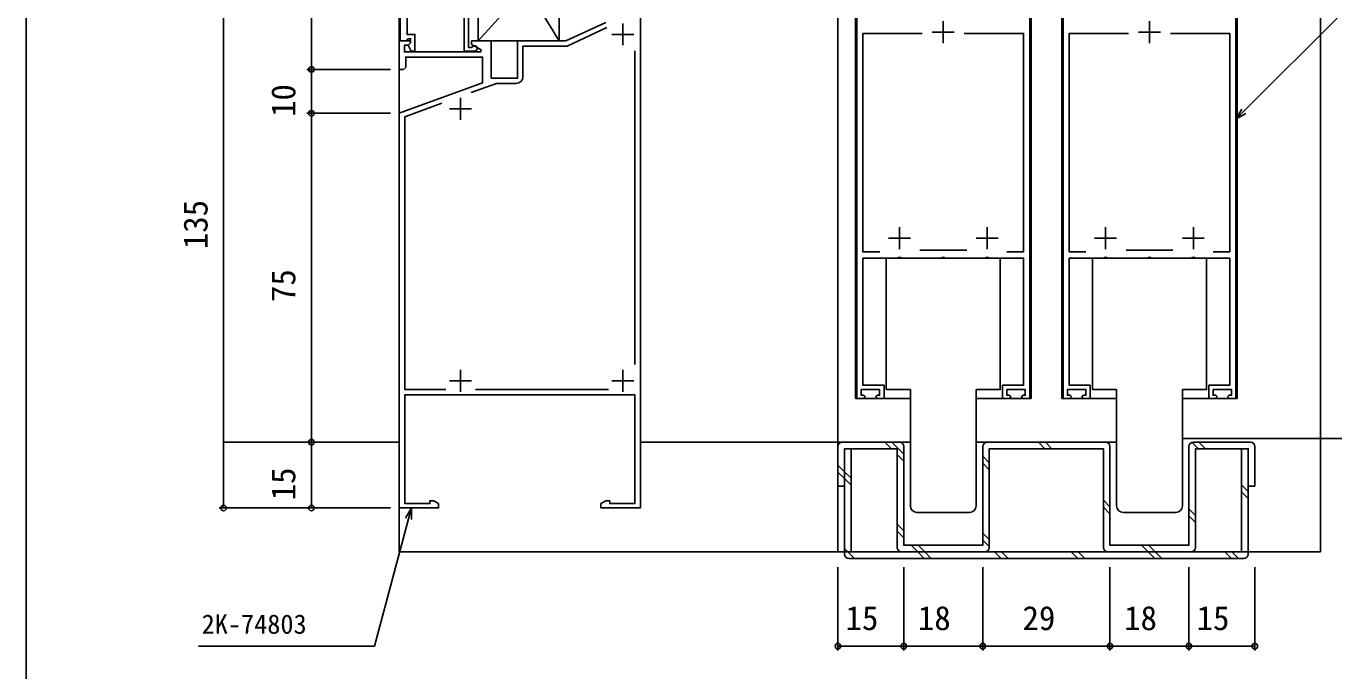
# Model space of a CAD drawing. Units: millimetres, scale not verified. Extents: x -437 to 438, y -681 to 679.
# Drawn here: x -436.7 to -138.7, y -223.1 to -76.1 of the extents above; entities that cross this region are included whole.
import ezdxf
from ezdxf.enums import TextEntityAlignment as Align

# ---------------------------------------------------------------- set-up
doc = ezdxf.new("R2010")
doc.units = ezdxf.units.MM
doc.header["$LTSCALE"] = 4
for name, color, linetype in [('0-2_YKK_11', 7, 'Continuous'), ('0-3_YKK_12', 2, 'Continuous'), ('0-4_YKK_13', 4, 'Continuous'), ('0-6_YKK_D', 6, 'Continuous'), ('0-7_YKK_ZWAK', 7, 'Continuous')]:
    doc.layers.add(name, color=color, linetype=linetype)
doc.styles.add('ＭＳ ゴシック', font='')
doc.styles.get('ＭＳ ゴシック').set_extended_font_data('MS Gothic')

msp = doc.modelspace()

# ---------------------------------------------------------------- linework, layer by layer
at = {"layer": '0-2_YKK_11'}
for p, q in [((-300.7, -75.5), (-300.7, -80.5)), ((-227.695, -75), (-227.695, -80)), ((-180.7, -75), (-180.7, -80)), ((-303.2, -78), (-298.2, -78)), ((-230.195, -77.5), (-225.195, -77.5)), ((-183.2, -77.5), (-178.2, -77.5)), ((-298, -81.731), (-298, -153.269)), ((-340.2, -95), (-335.2, -95)), ((-337.7, -92.5), (-337.7, -97.5)), ((-237.695, -122), (-237.695, -127)), ((-217.695, -122), (-217.695, -127)), ((-190.7, -122), (-190.7, -127)), ((-170.7, -122), (-170.7, -127)), ((-240.195, -124.5), (-235.195, -124.5)), ((-220.195, -124.5), (-215.195, -124.5)), ((-193.2, -124.5), (-188.2, -124.5)), ((-173.2, -124.5), (-168.2, -124.5)), ((-222.344, -127.2), (-233.046, -127.2)), ((-175.349, -127.2), (-186.051, -127.2)), ((-337.7, -154.5), (-337.7, -159.5)), ((-300.7, -154.5), (-300.7, -159.5)), ((-340.2, -157), (-335.2, -157)), ((-303.2, -157), (-298.2, -157)), ((-303.973, -159), (-334.318, -159))]:
    msp.add_line(p, q, dxfattribs=at)
for points in [[(-296.7, -51), (-296.7, -186), (-305.7, -186), (-305.7, -185), (-304.609, -184.37), (-303.7, -184.37), (-303.7, -185), (-298, -185), (-298, -160.2), (-350.4, -160.2), (-350.4, -185), (-344.7, -185), (-344.7, -184.37), (-343.791, -184.37), (-342.7, -185), (-342.7, -186), (-351.7, -186), (-351.7, -96), (-332.7, -89.085), (-332.7, -83.2), (-350.2, -83.2), (-350.2, -85.5), (-350.7, -86), (-351.7, -86), (-351.7, -79.5), (-349.224, -79.5), (-349.064, -79.888), (-349.676, -80.5), (-350.5, -80.5), (-350.5, -82), (-333.156, -82), (-333.035, -81.55), (-335.2, -80.3), (-335.2, -79.5), (-330.7, -79.5), (-330.7, -88), (-324.7, -88), (-324.7, -79.5), (-313.7, -79.5), (-304.625, -75.268)], [(-351.5, -51), (-351.5, -79.5), (-350.17, -79.5), (-349.87, -79.2), (-349.67, -79), (-349.1, -79), (-349.1, -79.926), (-349.674, -80.5), (-348.923, -81.8), (-348.1, -81.8), (-348.1, -78), (-349.87, -78), (-349.87, -66.958)], [(-334.999, -80.867), (-335.248, -81), (-335.9, -81), (-335.9, -71.075), (-331.7, -63.8), (-330.2, -63.8), (-330.2, -63), (-331.7, -63), (-331.7, -59.645), (-332.7, -57.5), (-332.7, -57), (-331.7, -57), (-331.7, -51), (-351.5, -51)], [(-336.9, -70.807), (-336.9, -81.8), (-334.5, -81.8)], [(-245.795, -160.3), (-245.495, -160.6), (-245.895, -161), (-247.395, -161), (-247.395, -73)], [(-207.995, -73), (-207.995, -161), (-209.495, -161), (-209.895, -160.6), (-209.595, -160.3), (-208.995, -160.3), (-208.995, -159), (-213.195, -159), (-213.195, -160.3), (-212.595, -160.3), (-212.295, -160.6), (-212.695, -161), (-214.195, -161), (-214.195, -158), (-209.395, -158), (-209.395, -129), (-217.237, -129), (-217.42, -128.88), (-217.97, -128.88), (-218.154, -129), (-227.237, -129), (-227.42, -128.88), (-227.97, -128.88), (-228.154, -129), (-237.237, -129), (-237.42, -128.88), (-237.97, -128.88), (-238.154, -129), (-245.995, -129), (-245.995, -158), (-241.195, -158), (-241.195, -161), (-242.695, -161), (-243.095, -160.6), (-242.795, -160.3), (-242.195, -160.3), (-242.195, -159), (-246.395, -159), (-246.395, -160.3), (-245.795, -160.3)], [(-198.8, -160.3), (-198.5, -160.6), (-198.9, -161), (-200.4, -161), (-200.4, -73)], [(-161, -73), (-161, -161), (-162.5, -161), (-162.9, -160.6), (-162.6, -160.3), (-162, -160.3), (-162, -159), (-166.2, -159), (-166.2, -160.3), (-165.6, -160.3), (-165.3, -160.6), (-165.7, -161), (-167.2, -161), (-167.2, -158), (-162.4, -158), (-162.4, -129), (-170.242, -129), (-170.425, -128.88), (-170.975, -128.88), (-171.158, -129), (-180.242, -129), (-180.425, -128.88), (-180.975, -128.88), (-181.158, -129), (-190.242, -129), (-190.425, -128.88), (-190.975, -128.88), (-191.158, -129), (-199, -129), (-199, -158), (-194.2, -158), (-194.2, -161), (-195.7, -161), (-196.1, -160.6), (-195.8, -160.3), (-195.2, -160.3), (-195.2, -159), (-199.4, -159), (-199.4, -160.3), (-198.8, -160.3)], [(-323.5, -87.7), (-323.5, -80.7), (-313.434, -80.7), (-304.344, -76.461)], [(-242.178, -127.6), (-245.995, -127.6), (-245.995, -77.8), (-232.472, -77.8)], [(-222.919, -77.8), (-209.395, -77.8), (-209.395, -127.6), (-213.213, -127.6)], [(-195.182, -127.6), (-199, -127.6), (-199, -77.8), (-185.476, -77.8)], [(-175.924, -77.8), (-162.4, -77.8), (-162.4, -127.6), (-166.218, -127.6)], [(-335.273, -91.298), (-329.509, -89.2), (-325, -89.2)], [(-341.082, -159), (-350.4, -159), (-350.4, -96.804), (-341.939, -93.724)]]:
    msp.add_lwpolyline(points, dxfattribs=at)
for centre, radius, start, end in [((-334.5, -81.2), 0.6, 270.00003, 146.25104), ((-325, -87.7), 1.5, 270.00001, 359.99999)]:
    msp.add_arc(centre, radius, start, end, dxfattribs=at)
at = {"layer": '0-3_YKK_12'}
for p, q in [((-251.7, 72.499), (-251.7, -171)), ((-247.695, -161), (-247.695, 72.499)), ((-207.695, -161), (-207.695, 72.499)), ((-200.7, -161), (-200.7, 72.499)), ((-160.7, -161), (-160.7, 72.499)), ((-141.7, 72.499), (-141.7, -171)), ((-247.695, -161), (-235.195, -161)), ((-220.195, -161), (-207.695, -161)), ((-200.7, -161), (-188.2, -161)), ((-173.2, -161), (-160.7, -161)), ((-391.7, -171), (-351.7, -171)), ((-296.7, -171), (-235.195, -171)), ((-251.7, -171), (-251.7, -196)), ((-220.195, -171), (-188.2, -171)), ((-173.2, -170.185), (13.044, -170.185)), ((-141.7, -171), (-141.7, -196)), ((-141.7, -196), (-351.7, -196))]:
    msp.add_line(p, q, dxfattribs=at)
msp.add_lwpolyline([(-351.7, -196), (-351.7, -171), (-351.7, 72.499)], dxfattribs=at)
at = {"layer": '0-4_YKK_13'}
for p, q in [((-315.2, -59.001), (-333.7, -79.5)), ((-327.7, -59.001), (-315.2, -79.5)), ((-237.195, -129), (-218.195, -129)), ((-218.195, -129), (-214.695, -129)), ((-190.2, -129), (-171.2, -129)), ((-171.2, -129), (-167.7, -129)), ((-237.195, -159), (-240.695, -159)), ((-235.195, -159), (-237.195, -159)), ((-235.195, -185.5), (-235.195, -159)), ((-218.195, -159), (-220.195, -159)), ((-220.195, -159), (-220.195, -185.5)), ((-190.2, -159), (-193.7, -159)), ((-188.2, -159), (-190.2, -159)), ((-188.2, -185.5), (-188.2, -159)), ((-171.2, -159), (-173.2, -159)), ((-173.2, -159), (-173.2, -185.5)), ((-250.7, -171), (-237.7, -171)), ((-239.514, -172.5), (-241.014, -171)), ((-236.7, -173.722), (-239.422, -171)), ((-217.7, -171), (-190.7, -171)), ((-204.513, -172.5), (-206.013, -171)), ((-202.92, -172.5), (-204.42, -171)), ((-169.511, -172.5), (-170.973, -171.038)), ((-170.7, -171), (-157.7, -171)), ((-167.919, -172.5), (-169.419, -171)), ((-236.7, -175.314), (-238.2, -173.814)), ((-217.2, -175.721), (-218.7, -174.221)), ((-217.2, -177.313), (-218.7, -175.813)), ((-250.2, -177.723), (-251.7, -176.223)), ((-250.2, -179.315), (-251.7, -177.815)), ((-248.7, -179.223), (-250.2, -177.723)), ((-248.7, -180.815), (-250.2, -179.315)), ((-158.2, -182.219), (-159.7, -180.719)), ((-189.7, -185.72), (-191.2, -184.22)), ((-158.2, -183.811), (-159.7, -182.311)), ((-231.695, -187), (-233.695, -187)), ((-223.695, -187), (-231.695, -187)), ((-221.695, -187), (-223.695, -187)), ((-189.7, -187.313), (-191.2, -185.813)), ((-184.7, -187), (-186.7, -187)), ((-176.7, -187), (-184.7, -187)), ((-174.7, -187), (-176.7, -187)), ((-170.2, -187.719), (-171.7, -186.219)), ((-236.7, -191.223), (-238.2, -189.723)), ((-170.2, -189.312), (-171.7, -187.812)), ((-236.7, -192.815), (-238.2, -191.315)), ((-217.2, -193.222), (-218.7, -191.722)), ((-217.2, -194.814), (-218.7, -193.314)), ((-247.924, -197.5), (-250.2, -195.224)), ((-218.2, -196), (-237.2, -196)), ((-233.515, -196), (-235.015, -194.5)), ((-232.015, -197.5), (-233.515, -196)), ((-231.923, -196), (-233.423, -194.5)), ((-230.423, -197.5), (-231.923, -196)), ((-214.514, -197.5), (-216.014, -196)), ((-212.922, -197.5), (-214.422, -196)), ((-197.013, -197.5), (-198.513, -196)), ((-195.421, -197.5), (-196.921, -196)), ((-171.2, -196), (-190.2, -196)), ((-181.013, -196), (-182.513, -194.5)), ((-179.513, -197.5), (-181.013, -196)), ((-179.42, -196), (-180.92, -194.5)), ((-177.92, -197.5), (-179.42, -196)), ((-162.012, -197.5), (-163.512, -196)), ((-160.419, -197.5), (-161.919, -196)), ((-249.599, -197.417), (-250.117, -196.899)), ((-249.2, -197.5), (-159.2, -197.5))]:
    msp.add_line(p, q, dxfattribs=at)
msp.add_lwpolyline([(-327.7, -59.001), (-315.2, -59.001), (-315.2, -79.5), (-333.7, -79.5), (-333.7, -70.5), (-327.7, -70.5)], close=True, dxfattribs=at)
for points in [[(-240.695, -159), (-240.695, -129), (-237.195, -129)], [(-214.695, -129), (-214.695, -159), (-218.195, -159)], [(-193.7, -159), (-193.7, -129), (-190.2, -129)], [(-167.7, -129), (-167.7, -159), (-171.2, -159)], [(-238.2, -195), (-238.2, -172.5), (-250.2, -172.5), (-250.2, -181), (-251.7, -181), (-251.7, -172)], [(-159.7, -172.5), (-159.7, -196), (-248.7, -196), (-248.7, -172.5), (-250.2, -172.5), (-250.2, -196.5)], [(-236.7, -172), (-236.7, -194.5), (-218.7, -194.5), (-218.7, -172)], [(-191.2, -195), (-191.2, -172.5), (-217.2, -172.5), (-217.2, -195)], [(-189.7, -172), (-189.7, -194.5), (-171.7, -194.5), (-171.7, -172)], [(-158.2, -181), (-158.2, -172.5), (-170.2, -172.5), (-170.2, -195)], [(-158.2, -196.5), (-158.2, -172.5), (-159.7, -172.5)], [(-156.7, -172), (-156.7, -181), (-158.2, -181)]]:
    msp.add_lwpolyline(points, dxfattribs=at)
for centre, radius, start, end in [((-250.7, -172), 1, 90, 180), ((-237.7, -172), 1, 0, 90), ((-217.7, -172), 1, 90, 180), ((-190.7, -172), 1, 0, 90), ((-170.7, -172), 1, 90, 180), ((-157.7, -172), 1, 0, 90), ((-233.695, -185.5), 1.5, 180, 270), ((-221.695, -185.5), 1.5, 270, 0), ((-186.7, -185.5), 1.5, 180, 270), ((-174.7, -185.5), 1.5, 270, 0), ((-249.2, -196.5), 1, 180, 270), ((-237.2, -195), 1, 180, 270), ((-218.2, -195), 1, 270, 0), ((-190.2, -195), 1, 180, 270), ((-171.2, -195), 1, 270, 0), ((-159.2, -196.5), 1, 270, 0)]:
    msp.add_arc(centre, radius, start, end, dxfattribs=at)
at = {"layer": '0-6_YKK_D'}
for p, q in [((-391.7, -51), (-391.7, -186)), ((-371.7, -51), (-371.7, -86)), ((-353.7, -86), (-372.7, -86)), ((-353.7, -86), (-372.7, -86)), ((-371.7, -86), (-371.7, -96)), ((-353.7, -96), (-372.7, -96)), ((-371.7, -96), (-371.7, -171)), ((-371.7, -171), (-371.7, -186)), ((-353.7, -186), (-392.7, -186)), ((-353.7, -186), (-372.7, -186)), ((-251.7, -199.5), (-251.7, -218.5)), ((-236.7, -199.5), (-236.7, -218.5)), ((-236.7, -199.5), (-236.7, -218.5)), ((-218.7, -199.5), (-218.7, -218.5)), ((-218.7, -199.5), (-218.7, -218.5)), ((-189.7, -199.5), (-189.7, -218.5)), ((-189.7, -199.5), (-189.7, -218.5)), ((-171.7, -199.5), (-171.7, -218.5)), ((-171.7, -199.5), (-171.7, -218.5)), ((-156.7, -199.5), (-156.7, -218.5)), ((-251.7, -217.5), (-236.7, -217.5)), ((-236.7, -217.5), (-218.7, -217.5)), ((-218.7, -217.5), (-189.7, -217.5)), ((-189.7, -217.5), (-171.7, -217.5)), ((-171.7, -217.5), (-156.7, -217.5))]:
    msp.add_line(p, q, dxfattribs=at)
for points in [[(-161, -97.341), (-159.197, -95.538), (-136.974, -73.315), (-95.506, -73.315)], [(-158.714, -96.022), (-161, -97.341), (-159.68, -95.055)], [(-348.906, -186), (-349.566, -188.463), (-357.346, -217.5), (-397.425, -217.5)], [(-350.226, -188.286), (-348.906, -186), (-348.906, -188.64)]]:
    msp.add_lwpolyline(points, dxfattribs=at)
for centre in [(-371.7, -86), (-371.7, -86), (-371.7, -96), (-371.7, -96), (-371.7, -171), (-371.7, -171), (-391.7, -186), (-371.7, -186), (-251.7, -217.5), (-236.7, -217.5), (-236.7, -217.5), (-218.7, -217.5), (-218.7, -217.5), (-189.7, -217.5), (-189.7, -217.5), (-171.7, -217.5), (-171.7, -217.5), (-156.7, -217.5)]:
    msp.add_circle(centre, 0.637, dxfattribs=at)
at = {"layer": '0-7_YKK_ZWAK'}
msp.add_line((-436.7, 644), (-436.7, -681), dxfattribs=at)

# ---------------------------------------------------------------- texts
at = {"layer": '0-6_YKK_D', "style": 'ＭＳ ゴシック'}
for s, p in [('10', (-373.7, -96.838)), ('135', (-393.7, -126.98)), ('75', (-373.7, -139.04)), ('15', (-373.7, -184.253))]:
    msp.add_text(s, height=5.499, rotation=90, dxfattribs=at).set_placement(p, align=Align.BOTTOM_LEFT)
for s, height, p in [('15', 5.499, (-249.953, -215.5)), ('18', 5.499, (-233.474, -215.5)), ('29', 5.499, (-209.633, -215.5)), ('18', 5.499, (-186.474, -215.5)), ('15', 5.499, (-169.953, -215.5)), ('2K-74803', 4.399, (-396.714, -216))]:
    msp.add_text(s, height=height, dxfattribs=at).set_placement(p, align=Align.BOTTOM_LEFT)

doc.saveas('drawing.dxf')
